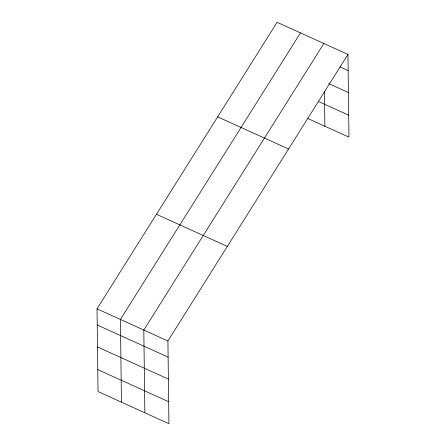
<?xml version="1.0" encoding="UTF-8"?>
<svg xmlns="http://www.w3.org/2000/svg" width="446" height="446" viewBox="0 0 446 446"><rect width="100%" height="100%" fill="white"/><g stroke="black" fill="none" stroke-linecap="round" stroke-linejoin="round"><path stroke-width="0.67" d="M347.952 54.44L167.919 340.984L168.928 423.7L98.048 391.56L97.038 308.844L277.072 22.3L347.952 54.44L348.962 137.156L307.796 118.485M300.459 32.904L120.426 319.453L121.44 402.164M323.852 43.513L143.818 330.057L144.833 412.773M339.902 66.844L348.148 70.579M328.758 83.636L348.421 92.551M318.271 101.393L348.694 115.185M217.659 116.858L288.54 149.003M156.446 214.286L227.332 246.426M97.038 308.844L167.919 340.984M97.234 324.983L168.12 357.129M97.501 346.955L168.387 379.094M97.78 369.589L168.66 401.729M324.437 91.608L324.861 126.229"/></g></svg>
